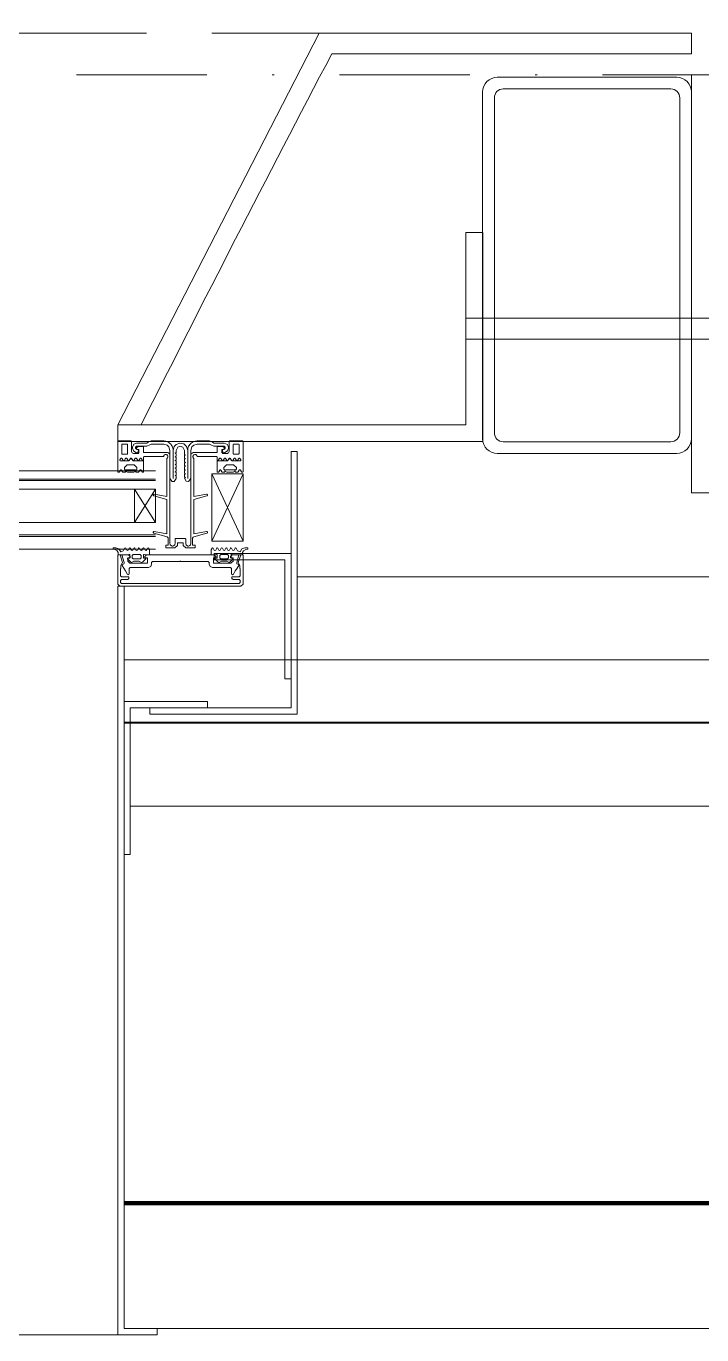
# Model space of a CAD drawing. Extents: x -1299 to 23780, y -3010 to 8106.
# Drawn here: x 9760.9 to 9793.3, y 284.7 to 347.3 of the extents above; entities that cross this region are included whole.
import ezdxf

# ---------------------------------------------------------------- set-up
doc = ezdxf.new("R2010")
doc.units = 0
doc.header["$LTSCALE"] = 25
doc.header["$MEASUREMENT"] = 0
for name, pattern in [('DASHDOT2', [0.5, 0.25, -0.125, 0, -0.125]), ('DOT2', [0.125, 0, -0.125]), ('HIDDEN', [0.375, 0.25, -0.125])]:
    doc.linetypes.add(name, pattern=pattern)
doc.layers.get('0').update_dxf_attribs({"color": 9, "lineweight": 9})
for name, color, linetype, lineweight in [('06C', 9, 'Continuous', 9), ('06D', 9, 'Continuous', 9), ('10', 9, 'Continuous', 9), ('11', 9, 'Continuous', 9), ('15', 9, 'Continuous', 9), ('20', 9, 'DOT2', 9), ('24', 9, 'DASHDOT2', 9), ('33', 9, 'BATTING', 9)]:
    doc.layers.add(name, color=color, linetype=linetype, lineweight=lineweight)
doc.linetypes.add('BATTING', pattern='A,0.0001,-0.1,[134,ltypeshp.shx,S=0.1,R=0,X=-0.1,Y=0],-0.2,[134,ltypeshp.shx,S=0.1,R=180,X=0.1,Y=0],-0.1', length=0.4001)

# ---------------------------------------------------------------- blocks, each defined once
blk = doc.blocks.new('*U470')
at = {"layer": '15'}
for p, q in [((1.469, -18.947), (32.913, -18.947)), ((1.469, -19.347), (32.913, -19.347)), ((1.469, -19.423), (32.913, -19.423)), ((1.469, -19.823), (32.913, -19.823)), ((1.469, -21.423), (32.913, -21.423)), ((1.469, -22.023), (32.913, -22.023)), ((1.469, -22.099), (32.913, -22.099)), ((1.469, -22.699), (32.913, -22.699))]:
    blk.add_line(p, q, dxfattribs=at)
blk = doc.blocks.new('p-profil_bitis')
for p, q in [((-1.5, 2.155), (-3, 5.374)), ((-3, 2.155), (-1.5, 5.374)), ((1.2, 3.05), (2.2, 4.65)), ((2.2, 3.05), (1.2, 4.65))]:
    blk.add_line(p, q)
for points in [[(-2.898, 6.02), (-2.891, 6.01), (-2.885, 6.005), (-2.877, 6.001), (-2.87, 6), (-2.479, 6), (-2.471, 6.001), (-2.464, 6.004), (-2.457, 6.009), (-2.452, 6.016), (-2.426, 6.062), (-2.414, 6.076), (-2.4, 6.087), (-2.383, 6.094), (-2.365, 6.097), (-2.347, 6.094), (-2.33, 6.087), (-2.316, 6.076), (-2.304, 6.062), (-2.277, 6.015), (-2.272, 6.008), (-2.266, 6.004), (-2.259, 6.001), (-2.251, 6), (-1.76, 6), (-1.76, 5.491), (-1.761, 5.48), (-1.765, 5.47), (-1.772, 5.462), (-1.78, 5.455), (-1.79, 5.451), (-1.801, 5.45), (-1.812, 5.451), (-1.821, 5.455), (-1.83, 5.462), (-1.836, 5.47), (-1.885, 5.555), (-1.89, 5.561), (-1.896, 5.566), (-1.903, 5.569), (-1.911, 5.57), (-1.919, 5.569), (-1.926, 5.566), (-1.932, 5.561), (-1.937, 5.555), (-1.989, 5.465), (-1.993, 5.46), (-1.998, 5.455), (-2.003, 5.452), (-2.009, 5.45), (-2.015, 5.45), (-2.105, 5.45), (-2.112, 5.45), (-2.118, 5.453), (-2.124, 5.456), (-2.128, 5.461), (-2.132, 5.467), (-2.134, 5.473), (-2.135, 5.48), (-2.135, 5.5), (-2.225, 5.45), (-2.535, 5.45), (-2.625, 5.5), (-2.625, 5.48), (-2.626, 5.472), (-2.629, 5.465), (-2.634, 5.458), (-2.64, 5.454), (-2.647, 5.451), (-2.655, 5.45), (-2.745, 5.45), (-2.751, 5.45), (-2.757, 5.452), (-2.762, 5.455), (-2.767, 5.46), (-2.771, 5.465), (-2.823, 5.555), (-2.828, 5.561), (-2.834, 5.566), (-2.841, 5.569), (-2.849, 5.57), (-2.857, 5.569), (-2.864, 5.566), (-2.87, 5.561), (-2.875, 5.555), (-2.924, 5.47), (-2.93, 5.462), (-2.939, 5.455), (-2.948, 5.451), (-2.959, 5.45), (-2.97, 5.451), (-2.98, 5.455), (-2.988, 5.462), (-2.995, 5.47), (-2.999, 5.48), (-3, 5.491), (-3, 6.92), (-2.999, 6.927), (-2.996, 6.935), (-2.991, 6.941), (-2.985, 6.946), (-2.978, 6.949), (-2.97, 6.95), (-2.37, 6.95), (-2.362, 6.949), (-2.355, 6.946), (-2.349, 6.941), (-2.344, 6.935), (-2.341, 6.927), (-2.34, 6.92), (-2.34, 6.47), (-2.336, 6.439), (-2.324, 6.41), (-2.305, 6.385), (-2.28, 6.366), (-2.251, 6.354), (-2.22, 6.35), (-2.04, 6.35), (-2.029, 6.351), (-2.018, 6.355), (-2.009, 6.361), (-2.001, 6.368), (-1.995, 6.378), (-1.991, 6.389), (-1.99, 6.4), (-1.99, 6.54), (-2.05, 6.54), (-2.063, 6.541), (-2.075, 6.546), (-2.085, 6.554), (-2.093, 6.565), (-2.098, 6.577), (-2.1, 6.59), (-2.1, 6.6), (-2.098, 6.617), (-2.092, 6.634), (-2.083, 6.65), (-2.07, 6.662), (-2.055, 6.672), (-2.038, 6.678), (-2.02, 6.68), (-1.79, 6.68), (-1.782, 6.679), (-1.775, 6.676), (-1.769, 6.671), (-1.764, 6.665), (-1.761, 6.657), (-1.76, 6.65), (-1.76, 6.402), (-0.65, 6.402), (-0.617, 6.398), (-0.585, 6.387), (-0.556, 6.369), (-0.533, 6.345), (-0.515, 6.317), (-0.504, 6.285), (-0.5, 6.252), (-0.5, 2.042), (-0.497, 2.013), (-0.486, 1.985), (-0.469, 1.961), (-0.447, 1.941), (-0.421, 1.928), (-0.392, 1.921), (-0.363, 1.921), (-0.334, 1.928), (-0.308, 1.941), (-0.286, 1.961), (-0.269, 1.985), (-0.259, 2.013), (-0.255, 2.042), (-0.255, 2.25), (-0.254, 2.257), (-0.251, 2.265), (-0.246, 2.271), (-0.24, 2.276), (-0.233, 2.279), (-0.225, 2.28), (0.225, 2.28), (0.233, 2.279), (0.24, 2.276), (0.246, 2.271), (0.251, 2.265), (0.254, 2.257), (0.255, 2.25), (0.255, 2.042), (0.259, 2.013), (0.269, 1.985), (0.286, 1.961), (0.308, 1.941), (0.334, 1.928), (0.363, 1.921), (0.392, 1.921), (0.421, 1.928), (0.447, 1.941), (0.469, 1.961), (0.486, 1.985), (0.496, 2.013), (0.5, 2.042), (0.5, 6.252), (0.505, 6.29), (0.52, 6.327), (0.544, 6.358), (0.575, 6.382), (0.611, 6.396), (0.65, 6.402), (1.76, 6.402), (1.76, 6.65), (1.761, 6.656), (1.763, 6.663), (1.767, 6.668), (1.771, 6.673), (1.777, 6.677), (1.783, 6.679), (1.79, 6.68), (2.02, 6.68), (2.041, 6.677), (2.06, 6.669), (2.077, 6.656), (2.089, 6.64), (2.097, 6.62), (2.1, 6.6), (2.1, 6.59), (2.099, 6.579), (2.095, 6.568), (2.089, 6.558), (2.081, 6.551), (2.072, 6.545), (2.061, 6.541), (2.05, 6.54), (1.99, 6.54), (1.99, 6.4), (1.991, 6.389), (1.995, 6.378), (2.001, 6.368), (2.009, 6.361), (2.018, 6.355), (2.029, 6.351), (2.04, 6.35), (2.22, 6.35), (2.251, 6.354), (2.28, 6.366), (2.305, 6.385), (2.324, 6.41), (2.336, 6.439), (2.34, 6.47), (2.34, 6.92), (2.341, 6.927), (2.344, 6.935), (2.349, 6.941), (2.355, 6.946), (2.362, 6.949), (2.37, 6.95), (2.97, 6.95), (2.977, 6.949), (2.983, 6.947), (2.989, 6.943), (2.993, 6.938), (2.997, 6.933), (2.999, 6.926), (3, 6.92), (3, 5.491), (2.999, 5.481), (2.995, 5.472), (2.99, 5.464), (2.983, 5.457), (2.974, 5.453), (2.965, 5.45), (2.955, 5.45), (2.946, 5.452), (2.937, 5.456), (2.929, 5.462), (2.924, 5.47), (2.875, 5.555), (2.87, 5.561), (2.864, 5.566), (2.857, 5.569), (2.849, 5.57), (2.841, 5.569), (2.834, 5.566), (2.828, 5.561), (2.823, 5.555), (2.771, 5.465), (2.767, 5.46), (2.762, 5.455), (2.757, 5.452), (2.751, 5.45), (2.745, 5.45), (2.655, 5.45), (2.647, 5.451), (2.64, 5.454), (2.634, 5.458), (2.629, 5.465), (2.626, 5.472), (2.625, 5.48), (2.625, 5.5), (2.535, 5.45), (2.225, 5.45), (2.135, 5.5), (2.135, 5.48), (2.134, 5.473), (2.132, 5.467), (2.128, 5.461), (2.124, 5.456), (2.118, 5.453), (2.112, 5.45), (2.105, 5.45), (2.015, 5.45), (2.007, 5.451), (2, 5.454), (1.994, 5.458), (1.989, 5.465), (1.937, 5.555), (1.932, 5.561), (1.926, 5.566), (1.919, 5.569), (1.911, 5.57), (1.903, 5.569), (1.896, 5.566), (1.89, 5.561), (1.885, 5.555), (1.836, 5.47), (1.83, 5.462), (1.821, 5.455), (1.812, 5.451), (1.801, 5.45), (1.79, 5.451), (1.78, 5.455), (1.772, 5.462), (1.765, 5.47), (1.761, 5.48), (1.76, 5.491), (1.76, 6), (2.251, 6), (2.257, 6), (2.263, 6.002), (2.269, 6.005), (2.273, 6.01), (2.277, 6.015), (2.304, 6.062), (2.314, 6.075), (2.327, 6.085), (2.341, 6.093), (2.357, 6.096), (2.373, 6.096), (2.389, 6.093), (2.403, 6.085), (2.416, 6.075), (2.426, 6.062), (2.452, 6.016), (2.457, 6.009), (2.464, 6.004), (2.471, 6.001), (2.479, 6), (2.87, 6), (2.877, 6.001), (2.885, 6.005), (2.891, 6.01), (2.896, 6.017), (2.899, 6.024), (2.9, 6.032), (2.899, 6.04), (2.896, 6.048), (2.868, 6.097), (2.861, 6.106), (2.852, 6.114), (2.842, 6.119), (2.831, 6.121), (2.819, 6.121), (2.808, 6.119), (2.798, 6.114), (2.789, 6.106), (2.782, 6.097), (2.736, 6.017), (2.731, 6.01), (2.725, 6.006), (2.718, 6.003), (2.71, 6.002), (2.702, 6.003), (2.695, 6.006), (2.689, 6.01), (2.684, 6.017), (2.638, 6.097), (2.631, 6.106), (2.622, 6.114), (2.612, 6.119), (2.601, 6.121), (2.589, 6.121), (2.578, 6.119), (2.568, 6.114), (2.559, 6.106), (2.552, 6.097), (2.506, 6.017), (2.502, 6.011), (2.496, 6.007), (2.49, 6.003), (2.483, 6.002), (2.477, 6.002), (2.47, 6.003), (2.464, 6.007), (2.458, 6.011), (2.454, 6.017), (2.408, 6.097), (2.401, 6.106), (2.392, 6.114), (2.382, 6.119), (2.371, 6.121), (2.359, 6.121), (2.348, 6.119), (2.338, 6.114), (2.329, 6.106), (2.322, 6.097), (2.276, 6.017), (2.271, 6.01), (2.265, 6.006), (2.258, 6.003), (2.25, 6.002), (2.242, 6.003), (2.235, 6.006), (2.229, 6.01), (2.224, 6.017), (2.178, 6.097), (2.171, 6.106), (2.162, 6.114), (2.152, 6.119), (2.141, 6.121), (2.129, 6.121), (2.118, 6.119), (2.108, 6.114), (2.099, 6.106), (2.092, 6.097), (2.046, 6.017), (2.041, 6.01), (2.035, 6.006), (2.028, 6.003), (2.02, 6.002), (2.012, 6.003), (2.005, 6.006), (1.999, 6.01), (1.994, 6.017), (1.948, 6.097), (1.941, 6.106), (1.932, 6.114), (1.922, 6.119), (1.911, 6.121), (1.899, 6.121), (1.888, 6.119), (1.878, 6.114), (1.869, 6.106), (1.862, 6.097), (1.816, 6.017), (1.811, 6.01), (1.805, 6.006), (1.798, 6.003), (1.79, 6.002), (1.782, 6.003), (1.775, 6.006), (1.769, 6.01), (1.764, 6.017), (1.761, 6.024), (1.76, 6.032), (1.76, 6.172), (1.759, 6.179), (1.756, 6.187), (1.751, 6.193), (1.745, 6.198), (1.738, 6.201), (1.73, 6.202), (0.8, 6.202), (0.797, 6.226), (0.788, 6.249), (0.774, 6.269), (0.755, 6.285), (0.733, 6.296), (0.709, 6.301), (0.685, 6.3), (0.661, 6.294), (0.64, 6.281), (0.622, 6.264), (0.609, 6.243), (0.602, 6.22), (0.6, 6.195), (0.605, 6.171), (0.615, 6.149), (0.63, 6.13), (0.65, 6.115), (0.65, 4.3), (1.253, 4.406), (1.263, 4.406), (1.273, 4.404), (1.282, 4.4), (1.29, 4.393), (1.295, 4.385), (1.299, 4.375), (1.3, 4.365), (1.298, 4.355), (1.294, 4.346), (1.288, 4.338), (1.28, 4.331), (1.271, 4.327), (0.65, 4.15), (0.65, 2.51), (1.253, 2.616), (1.263, 2.616), (1.273, 2.614), (1.282, 2.61), (1.29, 2.603), (1.295, 2.595), (1.299, 2.585), (1.3, 2.575), (1.298, 2.565), (1.294, 2.556), (1.288, 2.548), (1.28, 2.541), (1.271, 2.537), (0.638, 2.356), (0.619, 2.348), (0.603, 2.335), (0.59, 2.318), (0.582, 2.299), (0.58, 2.278), (0.58, 1.97), (0.7, 1.97), (0.7, 1.83), (0.26, 1.83), (0.14, 1.95), (0.14, 2.05), (0.139, 2.056), (0.137, 2.063), (0.133, 2.068), (0.129, 2.073), (0.123, 2.077), (0.117, 2.079), (0.11, 2.08), (-0.11, 2.08), (-0.117, 2.079), (-0.123, 2.077), (-0.129, 2.073), (-0.133, 2.068), (-0.137, 2.063), (-0.139, 2.056), (-0.14, 2.05), (-0.14, 1.95), (-0.26, 1.83), (-0.7, 1.83), (-0.7, 1.97), (-0.58, 1.97), (-0.58, 2.279), (-0.583, 2.299), (-0.59, 2.319), (-0.603, 2.335), (-0.619, 2.348), (-0.638, 2.356), (-1.271, 2.537), (-1.28, 2.541), (-1.288, 2.548), (-1.294, 2.556), (-1.298, 2.565), (-1.3, 2.575), (-1.299, 2.585), (-1.295, 2.595), (-1.29, 2.603), (-1.282, 2.61), (-1.273, 2.614), (-1.263, 2.616), (-1.253, 2.616), (-0.65, 2.51), (-0.65, 4.15), (-1.271, 4.327), (-1.28, 4.331), (-1.288, 4.338), (-1.294, 4.346), (-1.298, 4.355), (-1.3, 4.365), (-1.299, 4.375), (-1.295, 4.385), (-1.29, 4.393), (-1.282, 4.4), (-1.273, 4.404), (-1.263, 4.406), (-1.253, 4.406), (-0.65, 4.3), (-0.65, 6.115), (-0.63, 6.13), (-0.615, 6.149), (-0.605, 6.171), (-0.6, 6.195), (-0.602, 6.22), (-0.609, 6.243), (-0.622, 6.264), (-0.64, 6.281), (-0.661, 6.294), (-0.685, 6.3), (-0.709, 6.301), (-0.733, 6.296), (-0.755, 6.285), (-0.774, 6.269), (-0.788, 6.249), (-0.797, 6.226), (-0.8, 6.202), (-1.73, 6.202), (-1.738, 6.201), (-1.745, 6.198), (-1.751, 6.193), (-1.756, 6.187), (-1.759, 6.179), (-1.76, 6.172), (-1.76, 6.032), (-1.761, 6.024), (-1.764, 6.017), (-1.769, 6.01), (-1.775, 6.006), (-1.782, 6.003), (-1.79, 6.002), (-1.798, 6.003), (-1.805, 6.006), (-1.811, 6.01), (-1.816, 6.017), (-1.862, 6.097), (-1.869, 6.106), (-1.878, 6.114), (-1.888, 6.119), (-1.899, 6.121), (-1.911, 6.121), (-1.922, 6.119), (-1.932, 6.114), (-1.941, 6.106), (-1.948, 6.097), (-1.994, 6.017), (-1.999, 6.01), (-2.005, 6.006), (-2.012, 6.003), (-2.02, 6.002), (-2.028, 6.003), (-2.035, 6.006), (-2.041, 6.01), (-2.046, 6.017), (-2.092, 6.097), (-2.099, 6.106), (-2.108, 6.114), (-2.118, 6.119), (-2.129, 6.121), (-2.141, 6.121), (-2.152, 6.119), (-2.162, 6.114), (-2.171, 6.106), (-2.178, 6.097), (-2.224, 6.017), (-2.229, 6.01), (-2.235, 6.006), (-2.242, 6.003), (-2.25, 6.002), (-2.258, 6.003), (-2.265, 6.006), (-2.271, 6.01), (-2.276, 6.017), (-2.322, 6.097), (-2.329, 6.106), (-2.338, 6.114), (-2.348, 6.119), (-2.359, 6.121), (-2.371, 6.121), (-2.382, 6.119), (-2.392, 6.114), (-2.401, 6.106), (-2.408, 6.097), (-2.454, 6.017), (-2.458, 6.011), (-2.464, 6.007), (-2.47, 6.003), (-2.477, 6.002), (-2.483, 6.002), (-2.49, 6.003), (-2.496, 6.007), (-2.502, 6.011), (-2.506, 6.017), (-2.552, 6.097), (-2.559, 6.106), (-2.568, 6.114), (-2.578, 6.119), (-2.589, 6.121), (-2.601, 6.121), (-2.612, 6.119), (-2.622, 6.114), (-2.631, 6.106), (-2.638, 6.097), (-2.684, 6.017), (-2.689, 6.01), (-2.695, 6.006), (-2.702, 6.003), (-2.71, 6.002), (-2.718, 6.003), (-2.725, 6.006), (-2.731, 6.01), (-2.736, 6.017), (-2.782, 6.097), (-2.789, 6.106), (-2.798, 6.114), (-2.808, 6.119), (-2.819, 6.121), (-2.831, 6.121), (-2.842, 6.119), (-2.852, 6.114), (-2.861, 6.106), (-2.868, 6.097), (-2.896, 6.048), (-2.899, 6.04), (-2.9, 6.032)], [(-2.81, 6.344), (-2.806, 6.335), (-2.801, 6.328), (-2.795, 6.324), (-2.788, 6.321), (-2.78, 6.32), (-2.56, 6.32), (-2.553, 6.32), (-2.547, 6.323), (-2.541, 6.326), (-2.537, 6.331), (-2.533, 6.337), (-2.531, 6.343), (-2.53, 6.35), (-2.53, 6.77), (-2.531, 6.776), (-2.533, 6.783), (-2.537, 6.788), (-2.541, 6.793), (-2.547, 6.797), (-2.553, 6.799), (-2.56, 6.8), (-2.78, 6.8), (-2.787, 6.799), (-2.793, 6.797), (-2.799, 6.793), (-2.803, 6.788), (-2.807, 6.783), (-2.81, 6.774)], [(2.53, 6.345), (2.533, 6.337), (2.537, 6.331), (2.541, 6.326), (2.547, 6.323), (2.553, 6.32), (2.56, 6.32), (2.78, 6.32), (2.788, 6.321), (2.795, 6.324), (2.801, 6.328), (2.806, 6.335), (2.809, 6.342), (2.81, 6.35), (2.81, 6.77), (2.809, 6.776), (2.807, 6.783), (2.803, 6.788), (2.799, 6.793), (2.793, 6.797), (2.787, 6.799), (2.78, 6.8), (2.56, 6.8), (2.553, 6.799), (2.547, 6.797), (2.541, 6.793), (2.537, 6.788), (2.533, 6.783), (2.53, 6.774)], [(-2.678, 5.607), (-2.673, 5.595), (-2.665, 5.584), (-2.655, 5.576), (-2.643, 5.571), (-2.63, 5.57), (-2.625, 5.57), (-2.625, 5.53), (-2.585, 5.57), (-2.175, 5.57), (-2.135, 5.53), (-2.135, 5.57), (-2.13, 5.57), (-2.119, 5.571), (-2.108, 5.575), (-2.099, 5.581), (-2.091, 5.588), (-2.085, 5.598), (-2.081, 5.609), (-2.08, 5.62), (-2.08, 5.68), (-2.209, 5.81), (-2.551, 5.81), (-2.68, 5.68), (-2.68, 5.62)], [(2.135, 5.569), (2.135, 5.53), (2.175, 5.57), (2.585, 5.57), (2.625, 5.53), (2.625, 5.57), (2.63, 5.57), (2.641, 5.571), (2.652, 5.575), (2.661, 5.581), (2.669, 5.588), (2.675, 5.598), (2.679, 5.609), (2.68, 5.62), (2.68, 5.68), (2.551, 5.81), (2.209, 5.81), (2.08, 5.68), (2.08, 5.62), (2.081, 5.609), (2.085, 5.598), (2.091, 5.588), (2.099, 5.581), (2.108, 5.575), (2.119, 5.571)], [(-3, 5.374), (-1.5, 5.374), (-1.5, 2.155), (-3, 2.155)], [(1.2, 3.05), (1.2, 4.65), (2.2, 4.65), (2.2, 3.05)], [(2.85, 0.85), (2.85, 0.997), (2.774, 1.136), (2.893, 1.5), (3, 1.5), (3, 0.1), (2.9, 0), (-2.9, 0), (-3, 0.1), (-3, 1.5), (-2.893, 1.5), (-2.774, 1.136), (-2.85, 0.994), (-2.85, 0.85), (-2.87, 0.85), (-2.87, 0.5), (-2.82, 0.45), (-2.47, 0.45), (-2.47, 0.37), (-2.52, 0.32), (-2.82, 0.32), (-2.87, 0.27), (-2.87, 0.18), (-2.82, 0.13), (2.82, 0.13), (2.87, 0.18), (2.87, 0.27), (2.82, 0.32), (2.52, 0.32), (2.47, 0.37), (2.47, 0.45), (2.82, 0.45), (2.87, 0.5), (2.87, 0.85)], [(-2.797, 0.986), (-2.687, 0.822), (-2.631, 0.735), (-2.54, 0.569), (-2.5, 0.55), (-2.469, 0.561), (-2.45, 0.601), (-2.45, 0.85), (-2.4, 0.9), (-1.53, 0.9), (-1.424, 0.944), (-1.38, 1.05), (-1.38, 1.135), (-1.33, 1.185), (-0.025, 1.185), (-0.007, 1.204), (0.007, 1.204), (0.025, 1.185), (1.33, 1.185), (1.38, 1.135), (1.38, 1.05), (1.424, 0.944), (1.53, 0.9), (2.4, 0.9), (2.45, 0.85), (2.45, 0.601), (2.467, 0.562), (2.497, 0.55), (2.537, 0.566), (2.63, 0.734), (2.797, 0.994), (2.775, 1.038), (2.712, 1.071), (2.697, 1.109), (2.699, 1.126), (2.8, 1.5), (2.48, 1.5), (2.4, 1.42), (2.4, 1.36), (2.52, 1.36), (2.52, 1.2), (2.42, 1.1), (1.58, 1.1), (1.58, 1.36), (1.7, 1.36), (1.7, 1.42), (1.62, 1.5), (-1.62, 1.5), (-1.7, 1.42), (-1.7, 1.36), (-1.58, 1.36), (-1.58, 1.1), (-2.42, 1.1), (-2.52, 1.2), (-2.52, 1.36), (-2.4, 1.36), (-2.4, 1.42), (-2.48, 1.5), (-2.8, 1.5), (-2.7, 1.126), (-2.698, 1.111), (-2.711, 1.072), (-2.779, 1.035)]]:
    blk.add_lwpolyline(points, close=True)
for points in [[(0.35, 6.5), (0.299, 6.682), (0.202, 6.786), (0.024, 6.849), (-0.161, 6.811), (-0.299, 6.682), (-0.35, 6.5), (-0.353, 6.55), (-0.361, 6.6), (-0.375, 6.649), (-0.395, 6.695), (-0.419, 6.739), (-0.448, 6.781), (-0.482, 6.818), (-0.519, 6.852), (-0.561, 6.881), (-0.605, 6.905), (-0.651, 6.925), (-0.7, 6.939), (-0.75, 6.947), (-0.8, 6.95), (-1.396, 6.95), (-1.538, 6.891), (-1.6, 6.85), (-2.1, 6.85), (-2.253, 6.779), (-2.3, 6.65), (-2.3, 6.6), (-2.253, 6.471), (-2.135, 6.403), (-2.036, 6.386), (-2.01, 6.533), (-2.109, 6.551), (-2.15, 6.6), (-2.15, 6.65), (-2.1, 6.7), (-1.6, 6.7), (-1.459, 6.759), (-1.396, 6.8), (-0.8, 6.8), (-0.638, 6.752), (-0.548, 6.662), (-0.5, 6.5), (-0.5, 5.15), (-0.396, 5.007), (-0.275, 5.02), (-0.2, 5.171), (-0.25, 5.2), (-0.2, 5.229), (-0.2, 5.351), (-0.25, 5.38), (-0.2, 5.409), (-0.2, 5.531), (-0.25, 5.56), (-0.2, 5.589), (-0.2, 5.711), (-0.25, 5.74), (-0.2, 5.769), (-0.2, 5.891), (-0.25, 5.92), (-0.2, 5.949), (-0.2, 6.071), (-0.25, 6.1), (-0.2, 6.129), (-0.2, 6.251), (-0.25, 6.28), (-0.2, 6.309), (-0.2, 6.5), (-0.121, 6.66), (0.018, 6.699), (0.121, 6.66), (0.2, 6.5), (0.2, 6.399), (0.25, 6.37), (0.2, 6.341), (0.2, 6.219), (0.25, 6.19), (0.2, 6.161), (0.2, 6.039), (0.25, 6.01), (0.2, 5.981), (0.2, 5.859), (0.25, 5.83), (0.2, 5.801), (0.2, 5.679), (0.25, 5.65), (0.2, 5.621), (0.2, 5.499), (0.25, 5.47), (0.2, 5.441), (0.2, 5.319), (0.25, 5.29), (0.2, 5.261), (0.2, 5.15), (0.304, 5.007), (0.396, 5.007), (0.5, 5.15), (0.5, 6.5), (0.548, 6.662), (0.638, 6.752), (0.8, 6.8), (1.396, 6.8), (1.459, 6.759), (1.6, 6.7), (2.1, 6.7), (2.15, 6.65), (2.15, 6.6), (2.109, 6.551), (2.01, 6.533), (2.036, 6.386), (2.135, 6.403), (2.253, 6.471), (2.3, 6.6), (2.3, 6.65), (2.229, 6.803), (2.1, 6.85), (1.6, 6.85), (1.538, 6.891), (1.396, 6.95), (0.8, 6.95), (0.75, 6.947), (0.7, 6.939), (0.651, 6.925), (0.605, 6.905), (0.561, 6.881), (0.519, 6.852), (0.482, 6.818), (0.448, 6.781), (0.419, 6.739), (0.395, 6.695), (0.375, 6.649), (0.361, 6.6), (0.353, 6.55), (0.35, 6.5), (0.35, 5.15)], [(-0.35, 6.5), (-0.35, 5.15)]]:
    blk.add_lwpolyline(points)
for points in [[(-1.765, 1.34, -10), (-1.765, 1.495, -10), (-1.757, 1.515, -10), (-1.731, 1.524, -10), (-1.637, 1.5, -10), (-1.475, 1.5, -10), (-1.475, 1.74, -10), (-1.518, 1.814, -10), (-1.539, 1.829, -10), (-1.57, 1.814, -10), (-1.618, 1.731, -10), (-1.647, 1.709, -10), (-1.691, 1.731, -10), (-1.739, 1.813, -10), (-1.765, 1.828, -10), (-1.79, 1.813, -10), (-1.84, 1.727, -10), (-1.875, 1.709, -10), (-1.909, 1.727, -10), (-1.959, 1.813, -10), (-1.985, 1.828, -10), (-2.01, 1.813, -10), (-2.06, 1.728, -10), (-2.094, 1.71, -10), (-2.129, 1.727, -10), (-2.179, 1.813, -10), (-2.201, 1.828, -10), (-2.23, 1.813, -10), (-2.28, 1.728, -10), (-2.314, 1.71, -10), (-2.348, 1.728, -10), (-2.399, 1.813, -10), (-2.424, 1.828, -10), (-2.45, 1.813, -10), (-2.5, 1.728, -10), (-2.534, 1.71, -10), (-2.568, 1.728, -10), (-2.619, 1.813, -10), (-2.644, 1.828, -10), (-2.67, 1.813, -10), (-2.741, 1.689, -10), (-2.856, 1.65, -10), (-2.948, 1.782, -10), (-3.091, 1.829, -10), (-3.209, 1.829, -10), (-3.226, 1.821, -10), (-3.235, 1.794, -10), (-3.225, 1.777, -10), (-3.135, 1.757, -10), (-3.024, 1.687, -10), (-2.975, 1.619, -10), (-2.975, 1.5, -10), (-2.553, 1.5, -10), (-2.459, 1.524, -10), (-2.452, 1.525, -10), (-2.438, 1.52, -10), (-2.425, 1.495, -10), (-2.425, 1.34, -10), (-2.535, 1.34, -10), (-2.535, 1.31, -10), (-2.383, 1.158, -10), (-2.337, 1.14, -10), (-2.223, 1.2, -10), (-1.968, 1.2, -10), (-1.862, 1.14, -10), (-1.801, 1.163, -10), (-1.655, 1.31, -10), (-1.655, 1.34, -10), (-1.765, 1.34, -10)], [(-1.885, 1.352, -10), (-1.932, 1.31, -10), (-2.258, 1.31, -10), (-2.305, 1.352, -10), (-2.305, 1.468, -10), (-2.258, 1.51, -10), (-1.932, 1.51, -10), (-1.886, 1.471, -10), (-1.885, 1.46, -10), (-1.885, 1.352, -10)], [(1.765, 1.34, -10), (1.765, 1.495, -10), (1.757, 1.515, -10), (1.731, 1.524, -10), (1.637, 1.5, -10), (1.475, 1.5, -10), (1.475, 1.74, -10), (1.518, 1.814, -10), (1.539, 1.829, -10), (1.57, 1.814, -10), (1.618, 1.731, -10), (1.647, 1.709, -10), (1.691, 1.731, -10), (1.739, 1.813, -10), (1.765, 1.828, -10), (1.79, 1.813, -10), (1.84, 1.727, -10), (1.875, 1.709, -10), (1.909, 1.727, -10), (1.959, 1.813, -10), (1.985, 1.828, -10), (2.01, 1.813, -10), (2.06, 1.728, -10), (2.094, 1.71, -10), (2.129, 1.727, -10), (2.179, 1.813, -10), (2.201, 1.828, -10), (2.23, 1.813, -10), (2.28, 1.728, -10), (2.314, 1.71, -10), (2.348, 1.728, -10), (2.399, 1.813, -10), (2.424, 1.828, -10), (2.45, 1.813, -10), (2.5, 1.728, -10), (2.534, 1.71, -10), (2.568, 1.728, -10), (2.619, 1.813, -10), (2.644, 1.828, -10), (2.67, 1.813, -10), (2.741, 1.689, -10), (2.856, 1.65, -10), (2.948, 1.782, -10), (3.091, 1.829, -10), (3.209, 1.829, -10), (3.226, 1.821, -10), (3.235, 1.794, -10), (3.225, 1.777, -10), (3.135, 1.757, -10), (3.024, 1.687, -10), (2.975, 1.619, -10), (2.975, 1.5, -10), (2.553, 1.5, -10), (2.459, 1.524, -10), (2.452, 1.525, -10), (2.438, 1.52, -10), (2.425, 1.495, -10), (2.425, 1.34, -10), (2.535, 1.34, -10), (2.535, 1.31, -10), (2.383, 1.158, -10), (2.337, 1.14, -10), (2.223, 1.2, -10), (1.968, 1.2, -10), (1.862, 1.14, -10), (1.801, 1.163, -10), (1.655, 1.31, -10), (1.655, 1.34, -10), (1.765, 1.34, -10)], [(1.885, 1.352, -10), (1.932, 1.31, -10), (2.258, 1.31, -10), (2.305, 1.352, -10), (2.305, 1.468, -10), (2.258, 1.51, -10), (1.932, 1.51, -10), (1.886, 1.471, -10), (1.885, 1.46, -10), (1.885, 1.352, -10)]]:
    blk.add_polyline3d(points)

msp = doc.modelspace()

# ---------------------------------------------------------------- linework, layer by layer
at = {"layer": '06C'}
msp.add_lwpolyline([(10767.5, 906.954), (10767.5, 906.954), (10767.5, 285), (9765.58, 285)], dxfattribs=at)
at = {"layer": '06D'}
for points in [[(10735.5, 906.654), (10735.5, 317), (9765.58, 317)], [(10742.5, 906.654), (10742.5, 906.654), (10742.5, 310), (9765.88, 310)], [(7067.2, 861.676), (7067.2, 284.7), (9765.58, 284.7)]]:
    msp.add_lwpolyline(points, dxfattribs=at)
at = {"layer": '10'}
for points, const_width in [([(10761.5, 906.954), (10761.5, 291), (9765.58, 291)], 0.2), ([(10738.5, 906.654), (10738.5, 314), (9765.58, 314)], 0.1)]:
    msp.add_lwpolyline(points, dxfattribs=dict(at, const_width=const_width))
for points in [[(9792.06, 326.882), (9783.46, 326.882, -0.412203), (9782.76, 327.577), (9782.76, 344.182, -0.414214), (9783.46, 344.882), (9792.06, 344.882, -0.414214), (9792.76, 344.182), (9792.76, 327.582, -0.414214), (9792.06, 326.882), (9783.46, 326.882)], [(9783.74, 327.442), (9791.78, 327.442, 0.414214), (9792.2, 327.862), (9792.2, 343.902, 0.414214), (9791.78, 344.322), (9783.74, 344.322, 0.414214), (9783.32, 343.902), (9783.32, 327.862, 0.414214), (9783.74, 327.442, 1)]]:
    msp.add_lwpolyline(points, format="xyb", dxfattribs=at)
for points in [[(9782.761, 337.447), (9782.761, 327.447), (9765.28, 327.447), (9765.28, 328.247), (9781.961, 328.247), (9781.961, 328.247), (9781.961, 337.447)], [(9766.821, 314.408), (9766.821, 314.708), (9773.58, 314.708), (9773.58, 326.972), (9773.88, 326.972), (9773.88, 314.408)], [(9769.899, 322.087), (9769.899, 321.787), (9773.28, 321.787), (9773.28, 316.087), (9773.58, 316.087), (9773.58, 322.087)], [(9767.169, 284.7), (9765.28, 284.7), (9765.28, 320.527), (9765.58, 320.527), (9765.58, 285), (9767.169, 285)], [(9765.58, 315.008), (9769.58, 315.008), (9769.58, 314.708), (9765.88, 314.708), (9765.88, 307.687), (9765.58, 307.687), (9765.58, 315.008)]]:
    msp.add_lwpolyline(points, close=True, dxfattribs=at)
msp.add_lwpolyline([(9781.96, 333.347), (9794.784, 333.347), (9794.96, 333.217), (9794.96, 332.477), (9794.784, 332.347), (9781.96, 332.347)], dxfattribs=at)
at = {"layer": '11'}
msp.add_lwpolyline([(10707.5, 887.774), (10727.5, 887.774), (10727.5, 325), (9792.76, 325), (9792.76, 345), (10707.5, 345)], close=True, dxfattribs=at)
msp.add_lwpolyline([(9774.929, 347), (9792.76, 347), (9792.76, 346), (9775.532, 346, 0.004697), (9766.399, 328.247), (9765.28, 328.247), (9774.929, 347)], format="xyb", dxfattribs=at)
at = {"layer": '20', "linetype": 'HIDDEN', "lineweight": 0}
msp.add_lwpolyline([(9469.784, 347), (9776.059, 347)], dxfattribs=at)
msp.add_arc((10707.5, -149.027), 1144.786, 90, 155.569081, dxfattribs=at)
at = {"layer": '24'}
msp.add_lwpolyline([(6827.5, 345), (11027.5, 345)], dxfattribs=at)
at = {"layer": '33', "ltscale": 0.4}
msp.add_lwpolyline([(9773.88, 320.978), (10731.525, 321.018), (10731.502, 897.097), (10731.502, 897.097)], dxfattribs=at)

# ---------------------------------------------------------------- block references
at = {"layer": '10'}
msp.add_blockref('*U470', (9734.167, 345), dxfattribs=at)
at = {"layer": '10', "xscale": -1}
msp.add_blockref('p-profil_bitis', (9768.28, 320.527), dxfattribs=at)

doc.saveas('drawing.dxf')
